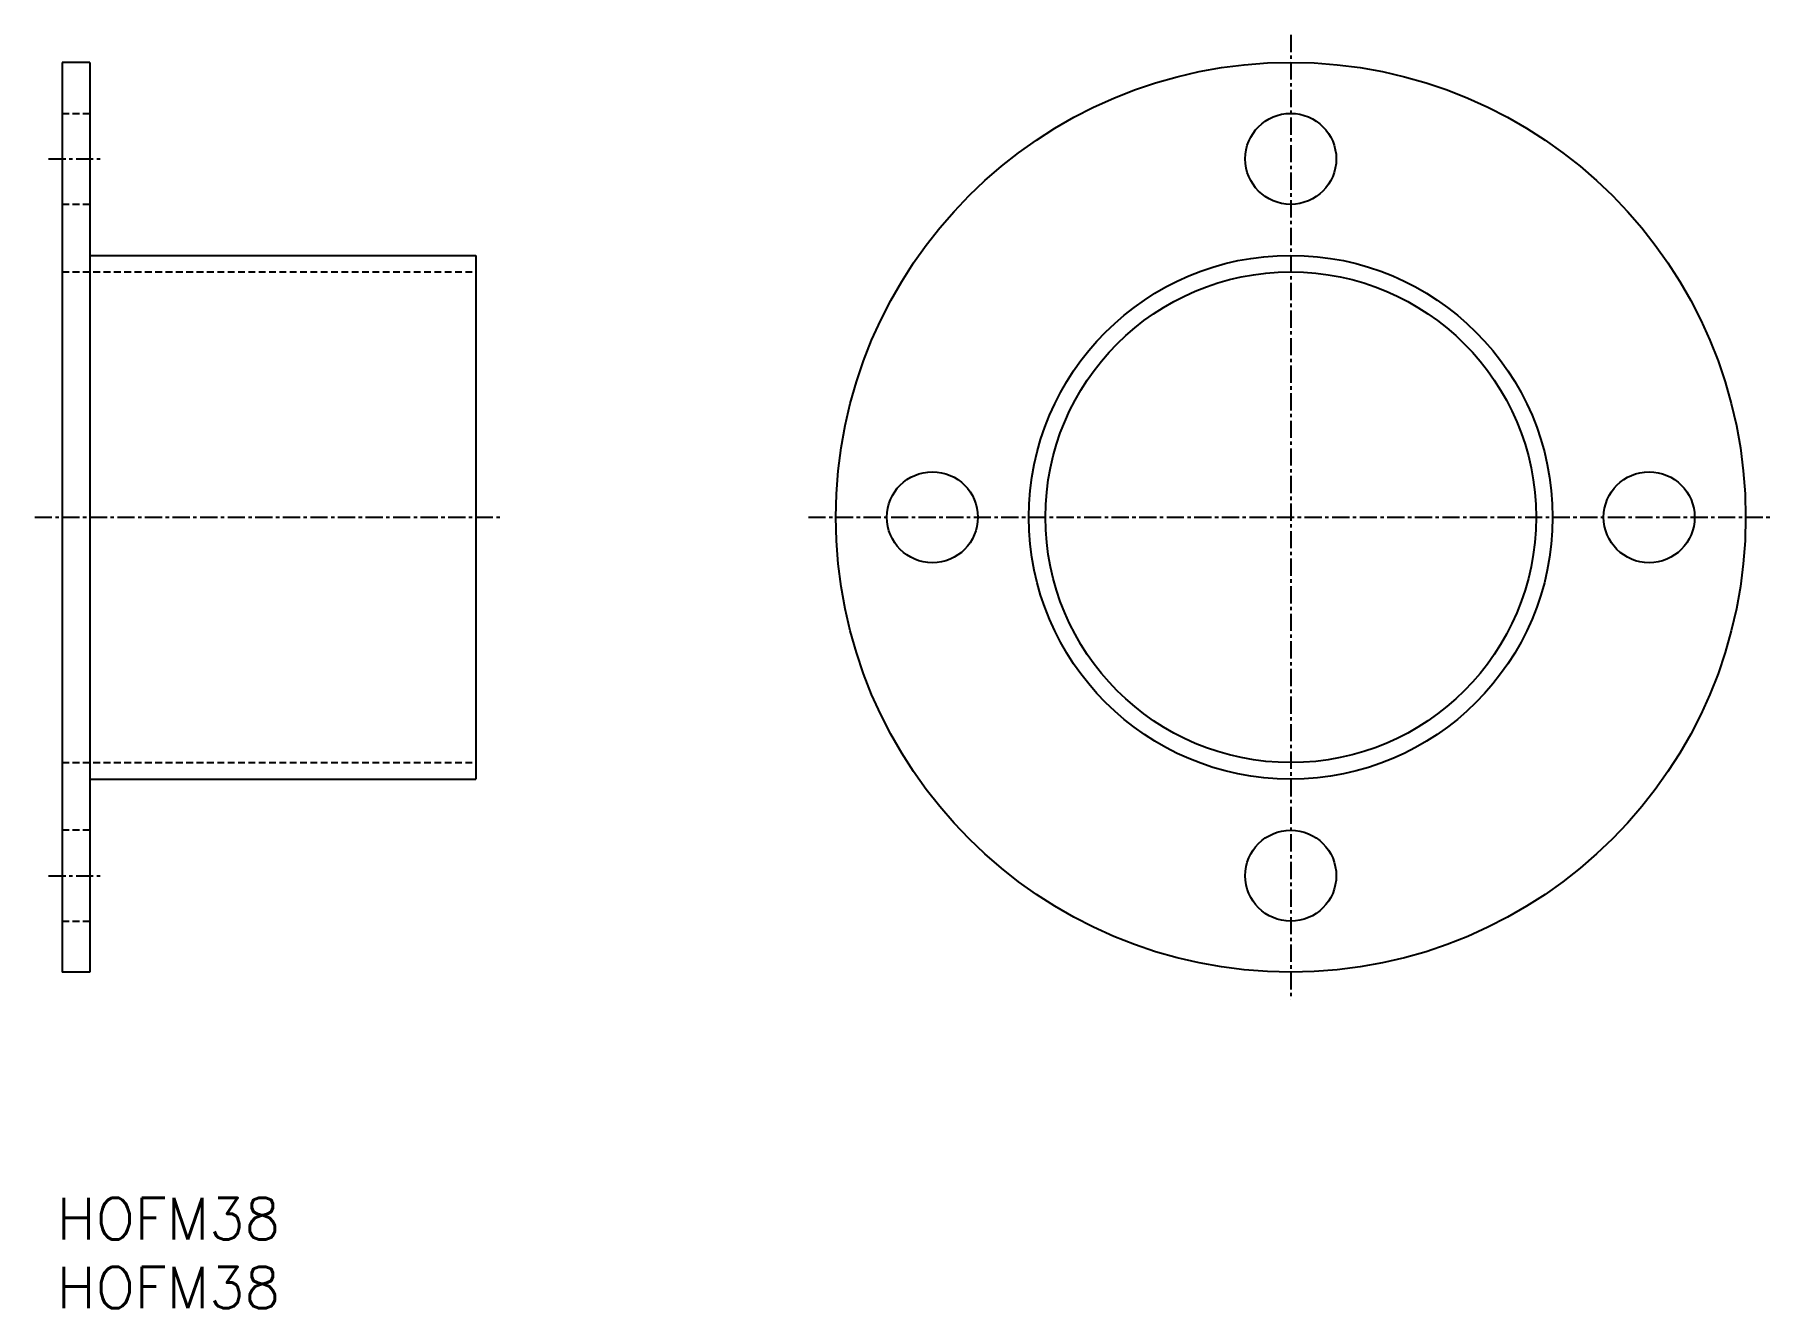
# Model space of a CAD drawing. Extents: x 89 to 215, y 62 to 154.
import ezdxf
from ezdxf.enums import TextEntityAlignment as Align

# ---------------------------------------------------------------- set-up
doc = ezdxf.new("R2010")
doc.units = 0
doc.linetypes.add('CENTER', pattern=[2, 1.25, -0.25, 0.25, -0.25])
doc.linetypes.add('DASHED', pattern=[0.75, 0.5, -0.25])
doc.layers.get('0').update_dxf_attribs({"linetype": 'CONTINUOUS'})
doc.layers.add('CENTER', color=1, linetype='CENTER')
doc.styles.get("Standard").update_dxf_attribs({"font": 'txt.shx', "bigfont": 'extfont.shx'})

msp = doc.modelspace()

# ---------------------------------------------------------------- linework, layer by layer
at = {"color": 7, "linetype": 'CONTINUOUS'}
for p, q in [((90.55, 152.33), (90.55, 86.33)), ((92.55, 152.33), (90.55, 152.33)), ((92.55, 152.33), (92.55, 86.33)), ((92.55, 138.33), (120.55, 138.33)), ((120.55, 138.33), (120.55, 100.33)), ((92.55, 100.33), (120.55, 100.33)), ((92.55, 86.33), (90.55, 86.33))]:
    msp.add_line(p, q, dxfattribs=at)
at = {"color": 3, "linetype": 'DASHED'}
for p, q in [((90.55, 148.63), (92.55, 148.63)), ((92.55, 142.03), (90.55, 142.03)), ((90.55, 137.13), (120.55, 137.13)), ((90.55, 101.53), (120.55, 101.53)), ((92.55, 96.63), (90.55, 96.63)), ((90.55, 90.03), (92.55, 90.03))]:
    msp.add_line(p, q, dxfattribs=at)
at = {"color": 7, "linetype": 'CONTINUOUS'}
for centre, radius in [((179.68, 119.33), 33), ((179.68, 145.33), 3.3), ((179.68, 119.33), 19), ((179.68, 119.33), 17.8), ((153.68, 119.33), 3.3), ((205.68, 119.33), 3.3), ((179.68, 93.33), 3.3)]:
    msp.add_circle(centre, radius, dxfattribs=at)
at = {"layer": 'CENTER', "color": 1, "linetype": 'CENTER'}
for p, q in [((179.68, 154.33), (179.68, 84.33)), ((89.55, 145.33), (93.55, 145.33)), ((88.55, 119.33), (122.55, 119.33)), ((144.68, 119.33), (214.68, 119.33)), ((89.55, 93.33), (93.55, 93.33))]:
    msp.add_line(p, q, dxfattribs=at)

# ---------------------------------------------------------------- texts
at = {"color": 7, "linetype": 'CONTINUOUS'}
for p in [(90.15, 68.45), (90.15, 63.45)]:
    msp.add_text('HOFM38', height=3, dxfattribs=at).set_placement(p, align=Align.MIDDLE_LEFT)

doc.saveas('drawing.dxf')
